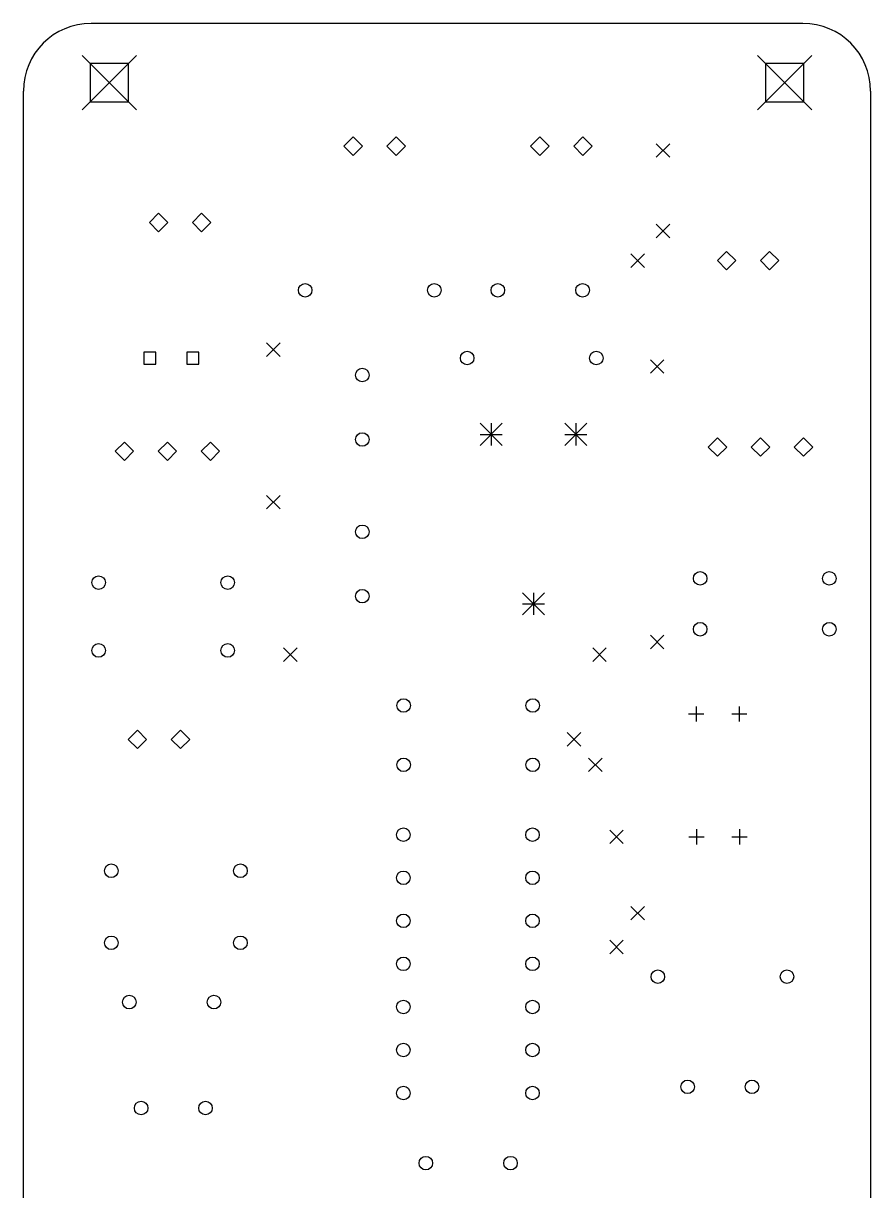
# Model space of a CAD drawing. Extents: x 98 to 150, y -179 to -40.
# Drawn here: x 100 to 150, y -108.9 to -40 of the extents above; entities that cross this region are included whole.
import ezdxf

# ---------------------------------------------------------------- set-up
doc = ezdxf.new("R2010")
doc.units = 0
doc.layers.add('BLACK', color=7, linetype='CONTINUOUS')

msp = doc.modelspace()

# ---------------------------------------------------------------- linework, layer by layer
at = {"layer": 'BLACK', "linetype": 'CONTINUOUS'}
for p, q in [((146, -40), (104, -40)), ((103.48, -41.9), (106.68, -45.1)), ((106.68, -41.9), (103.48, -45.1)), ((143.32, -41.9), (146.52, -45.1)), ((146.52, -41.9), (143.32, -45.1)), ((106.211, -42.369), (103.949, -42.369)), ((103.949, -42.369), (103.949, -44.631)), ((106.211, -44.631), (106.211, -42.369)), ((146.051, -42.369), (143.789, -42.369)), ((143.789, -42.369), (143.789, -44.631)), ((146.051, -44.631), (146.051, -42.369)), ((100, -148), (100, -44)), ((150, -44), (150, -148)), ((103.949, -44.631), (106.211, -44.631)), ((143.789, -44.631), (146.051, -44.631)), ((119.46, -46.705), (118.915, -47.25)), ((120.005, -47.25), (119.46, -46.705)), ((122, -46.705), (121.455, -47.25)), ((122.545, -47.25), (122, -46.705)), ((130.48, -46.705), (129.935, -47.25)), ((131.025, -47.25), (130.48, -46.705)), ((133.02, -46.705), (132.475, -47.25)), ((133.565, -47.25), (133.02, -46.705)), ((118.915, -47.25), (119.46, -47.795)), ((119.46, -47.795), (120.005, -47.25)), ((121.455, -47.25), (122, -47.795)), ((122, -47.795), (122.545, -47.25)), ((129.935, -47.25), (130.48, -47.795)), ((130.48, -47.795), (131.025, -47.25)), ((132.475, -47.25), (133.02, -47.795)), ((133.02, -47.795), (133.565, -47.25)), ((137.35, -47.1), (138.15, -47.9)), ((138.15, -47.1), (137.35, -47.9)), ((107.98, -51.205), (107.435, -51.75)), ((108.525, -51.75), (107.98, -51.205)), ((110.52, -51.205), (109.975, -51.75)), ((111.065, -51.75), (110.52, -51.205)), ((107.435, -51.75), (107.98, -52.295)), ((107.98, -52.295), (108.525, -51.75)), ((109.975, -51.75), (110.52, -52.295)), ((110.52, -52.295), (111.065, -51.75)), ((137.35, -51.85), (138.15, -52.65)), ((138.15, -51.85), (137.35, -52.65)), ((135.85, -53.6), (136.65, -54.4)), ((136.65, -53.6), (135.85, -54.4)), ((141.5, -53.455), (140.955, -54)), ((142.045, -54), (141.5, -53.455)), ((144.04, -53.455), (143.495, -54)), ((144.585, -54), (144.04, -53.455)), ((140.955, -54), (141.5, -54.545)), ((141.5, -54.545), (142.045, -54)), ((143.495, -54), (144.04, -54.545)), ((144.04, -54.545), (144.585, -54)), ((114.35, -58.85), (115.15, -59.65)), ((115.15, -58.85), (114.35, -59.65)), ((107.814, -59.396), (107.106, -59.396)), ((107.106, -59.396), (107.106, -60.104)), ((107.814, -60.104), (107.814, -59.396)), ((110.354, -59.396), (109.646, -59.396)), ((109.646, -59.396), (109.646, -60.104)), ((110.354, -60.104), (110.354, -59.396)), ((136.999, -59.85), (137.799, -60.65)), ((137.799, -59.85), (136.999, -60.65)), ((107.106, -60.104), (107.814, -60.104)), ((109.646, -60.104), (110.354, -60.104)), ((126.95, -63.6), (128.25, -64.9)), ((128.25, -63.6), (126.95, -64.9)), ((127.6, -63.6), (127.6, -64.9)), ((131.95, -63.6), (133.25, -64.9)), ((133.25, -63.6), (131.95, -64.9)), ((132.6, -63.6), (132.6, -64.9)), ((105.96, -64.705), (105.415, -65.25)), ((106.505, -65.25), (105.96, -64.705)), ((108.5, -64.705), (107.955, -65.25)), ((109.045, -65.25), (108.5, -64.705)), ((111.04, -64.705), (110.495, -65.25)), ((111.585, -65.25), (111.04, -64.705)), ((126.95, -64.25), (128.25, -64.25)), ((131.95, -64.25), (133.25, -64.25)), ((140.96, -64.455), (140.415, -65)), ((141.505, -65), (140.96, -64.455)), ((143.5, -64.455), (142.955, -65)), ((144.045, -65), (143.5, -64.455)), ((146.04, -64.455), (145.495, -65)), ((146.585, -65), (146.04, -64.455)), ((105.415, -65.25), (105.96, -65.795)), ((105.96, -65.795), (106.505, -65.25)), ((107.955, -65.25), (108.5, -65.795)), ((108.5, -65.795), (109.045, -65.25)), ((110.495, -65.25), (111.04, -65.795)), ((111.04, -65.795), (111.585, -65.25)), ((140.415, -65), (140.96, -65.545)), ((140.96, -65.545), (141.505, -65)), ((142.955, -65), (143.5, -65.545)), ((143.5, -65.545), (144.045, -65)), ((145.495, -65), (146.04, -65.545)), ((146.04, -65.545), (146.585, -65)), ((114.35, -67.85), (115.15, -68.65)), ((115.15, -67.85), (114.35, -68.65)), ((129.45, -73.6), (130.75, -74.9)), ((130.75, -73.6), (129.45, -74.9)), ((130.1, -73.6), (130.1, -74.9)), ((129.45, -74.25), (130.75, -74.25)), ((136.999, -76.1), (137.799, -76.9)), ((137.799, -76.1), (136.999, -76.9)), ((115.35, -76.85), (116.15, -77.65)), ((116.15, -76.85), (115.35, -77.65)), ((133.6, -76.85), (134.4, -77.65)), ((134.4, -76.85), (133.6, -77.65)), ((139.71, -80.3), (139.71, -81.2)), ((142.25, -80.3), (142.25, -81.2)), ((139.26, -80.75), (140.16, -80.75)), ((141.8, -80.75), (142.7, -80.75)), ((106.73, -81.705), (106.185, -82.25)), ((107.275, -82.25), (106.73, -81.705)), ((109.27, -81.705), (108.725, -82.25)), ((109.815, -82.25), (109.27, -81.705)), ((132.1, -81.85), (132.9, -82.65)), ((132.9, -81.85), (132.1, -82.65)), ((106.185, -82.25), (106.73, -82.795)), ((106.73, -82.795), (107.275, -82.25)), ((108.725, -82.25), (109.27, -82.795)), ((109.27, -82.795), (109.815, -82.25)), ((133.35, -83.35), (134.15, -84.15)), ((134.15, -83.35), (133.35, -84.15)), ((134.6, -87.6), (135.4, -88.4)), ((135.4, -87.6), (134.6, -88.4)), ((139.275, -88), (140.175, -88)), ((139.725, -87.55), (139.725, -88.45)), ((141.815, -88), (142.715, -88)), ((142.265, -87.55), (142.265, -88.45)), ((135.85, -92.1), (136.65, -92.9)), ((136.65, -92.1), (135.85, -92.9)), ((134.6, -94.1), (135.4, -94.9)), ((135.4, -94.1), (134.6, -94.9))]:
    msp.add_line(p, q, dxfattribs=at)
at = {"layer": 'BLACK'}
for centre in [(116.63, -55.75), (124.25, -55.75), (128, -55.75), (133, -55.75), (126.19, -59.75), (133.81, -59.75), (120, -60.753), (120, -64.553), (120, -70), (104.44, -73), (112.06, -73), (139.94, -72.75), (147.56, -72.75), (120, -73.8), (139.94, -75.75), (147.56, -75.75), (104.44, -77), (112.06, -77), (122.44, -80.25), (130.06, -80.25), (122.44, -83.75), (130.06, -83.75), (122.425, -87.875), (130.045, -87.875), (105.19, -90), (112.81, -90), (122.425, -90.415), (130.045, -90.415), (122.425, -92.955), (130.045, -92.955), (105.19, -94.25), (112.81, -94.25), (122.425, -95.495), (130.045, -95.495), (137.44, -96.25), (145.06, -96.25), (106.25, -97.75), (111.25, -97.75), (122.425, -98.035), (130.045, -98.035), (122.425, -100.575), (130.045, -100.575), (139.197, -102.75), (142.997, -102.75), (122.425, -103.115), (130.045, -103.115), (106.95, -104), (110.75, -104), (123.75, -107.25), (128.75, -107.25)]:
    msp.add_circle(centre, 0.4, dxfattribs=at)
for centre, start, end in [((104, -44), 90, 180), ((146, -44), 0, 90)]:
    msp.add_arc(centre, 4, start, end, dxfattribs=at)

doc.saveas('drawing.dxf')
